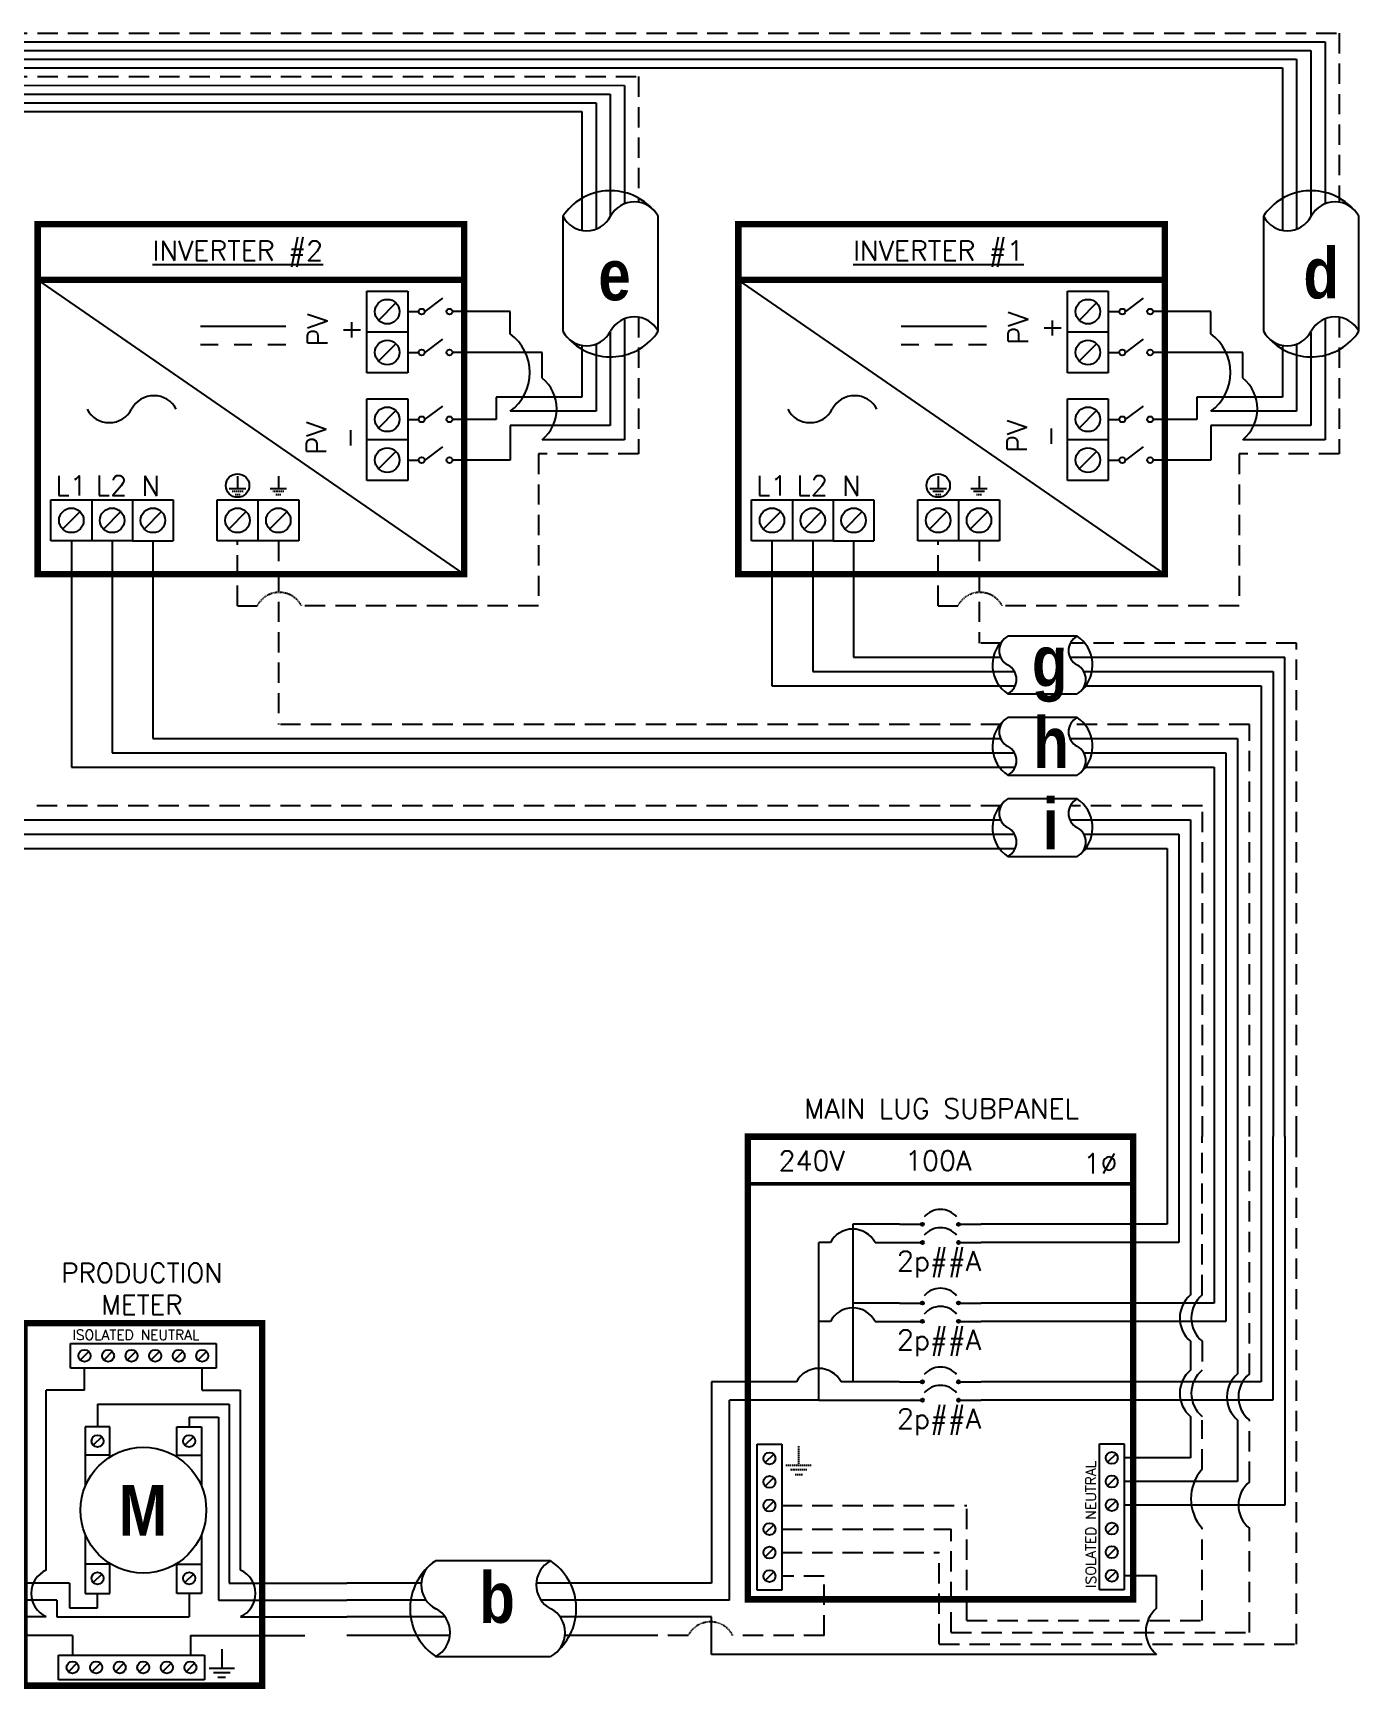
# Model space of a CAD drawing. Header units: feet. Extents: x 8026 to 8796, y 15293 to 15847.
# Drawn here: x 8536.2 to 8781.1, y 15506.4 to 15812.2 of the extents above; entities that cross this region are included whole.
import ezdxf

# ---------------------------------------------------------------- set-up
doc = ezdxf.new("R2010")
doc.units = ezdxf.units.FT
doc.header["$MEASUREMENT"] = 0
doc.linetypes.add('HIDDEN', pattern=[0.375, 0.25, -0.125])
for name, color, linetype in [('ONE LINE BLOCKS', 7, 'Continuous'), ('TABLES', 7, 'Continuous'), ('TEXT', 7, 'Continuous'), ('Z - TITLEBLOCK TXT', 7, 'Continuous')]:
    doc.layers.add(name, color=color, linetype=linetype)
doc.styles.add('ONE LINE TXT', font='techb___.ttf')
doc.styles.get("Standard").update_dxf_attribs({"font": 'simplex.shx'})

# ---------------------------------------------------------------- blocks, each defined once
blk = doc.blocks.new('*U17')
at = {"layer": 'ONE LINE BLOCKS', "linetype": 'Continuous'}
h = blk.add_hatch(color=1, dxfattribs=at)
h.dxf.hatch_style = 1
edge = h.paths.add_edge_path()
edge.add_arc((32.25, -16.19), 0.291, 0, 360)
h = blk.add_hatch(color=1, dxfattribs=at)
h.dxf.hatch_style = 1
edge = h.paths.add_edge_path()
edge.add_arc((38.92, -16.19), 0.291, 0, 360)
h = blk.add_hatch(color=1, dxfattribs=at)
h.dxf.hatch_style = 1
edge = h.paths.add_edge_path()
edge.add_arc((32.25, -19.57), 0.291, 0, 360)
h = blk.add_hatch(color=1, dxfattribs=at)
h.dxf.hatch_style = 1
edge = h.paths.add_edge_path()
edge.add_arc((38.92, -19.57), 0.291, 0, 360)
h = blk.add_hatch(color=1, dxfattribs=at)
h.dxf.hatch_style = 1
edge = h.paths.add_edge_path()
edge.add_arc((32.25, -30.75), 0.291, 0, 360)
h = blk.add_hatch(color=1, dxfattribs=at)
h.dxf.hatch_style = 1
edge = h.paths.add_edge_path()
edge.add_arc((38.92, -30.75), 0.291, 0, 360)
h = blk.add_hatch(color=1, dxfattribs=at)
h.dxf.hatch_style = 1
edge = h.paths.add_edge_path()
edge.add_arc((32.25, -34.13), 0.291, 0, 360)
h = blk.add_hatch(color=1, dxfattribs=at)
h.dxf.hatch_style = 1
edge = h.paths.add_edge_path()
edge.add_arc((38.92, -34.13), 0.291, 0, 360)
h = blk.add_hatch(color=1, dxfattribs=at)
h.dxf.hatch_style = 1
edge = h.paths.add_edge_path()
edge.add_arc((32.25, -45.31), 0.291, 0, 360)
h = blk.add_hatch(color=1, dxfattribs=at)
h.dxf.hatch_style = 1
edge = h.paths.add_edge_path()
edge.add_arc((38.92, -45.31), 0.291, 0, 360)
h = blk.add_hatch(color=1, dxfattribs=at)
h.dxf.hatch_style = 1
edge = h.paths.add_edge_path()
edge.add_arc((32.25, -48.69), 0.291, 0, 360)
h = blk.add_hatch(color=1, dxfattribs=at)
h.dxf.hatch_style = 1
edge = h.paths.add_edge_path()
edge.add_arc((38.92, -48.69), 0.291, 0, 360)
at = {"color": 7, "linetype": 'Continuous'}
for p, q in [((77.44, 0), (77.44, -16.19)), ((86.14, 0), (86.14, -30.75)), ((94.84, 0), (94.84, -45.31)), ((28.05, -16.19), (19.39, -16.19)), ((19.39, -16.19), (19.39, -30.75)), ((77.44, -16.19), (43.12, -16.19)), ((28.05, -30.75), (19.39, -30.75)), ((19.39, -30.75), (19.39, -45.31)), ((86.14, -30.75), (43.12, -30.75)), ((8.98, -45.31), (-6.7, -45.31)), ((-6.7, -45.31), (-6.7, -82.47)), ((28.05, -45.31), (17.22, -45.31)), ((94.84, -45.31), (43.12, -45.31)), ((-6.7, -82.47), (-20.02, -82.47))]:
    blk.add_line(p, q, dxfattribs=at)
at = {"color": 10, "linetype": 'Continuous'}
for p, q in [((79.61, 0), (79.61, -19.57)), ((88.31, 0), (88.31, -34.13)), ((97.01, 0), (97.01, -48.69)), ((13.1, -34.13), (13.1, -19.57)), ((15.27, -19.57), (13.1, -19.57)), ((23.51, -19.57), (28.05, -19.57)), ((79.61, -19.57), (43.12, -19.57)), ((13.1, -48.69), (13.1, -34.13)), ((15.27, -34.13), (13.1, -34.13)), ((23.51, -34.13), (28.05, -34.13)), ((88.31, -34.13), (43.12, -34.13)), ((13.1, -48.69), (-3.41, -48.69)), ((-3.41, -85.65), (-3.41, -48.69)), ((13.1, -48.69), (28.05, -48.69)), ((97.01, -48.69), (43.12, -48.69)), ((-3.41, -85.65), (-20.02, -85.65))]:
    blk.add_line(p, q, dxfattribs=at)
at = {"color": 253, "linetype": 'Continuous'}
for p, q in [((81.79, 0), (81.79, -29.26)), ((90.49, 0), (90.49, -43.82)), ((99.19, 0), (99.19, -68.07)), ((81.79, -37.81), (81.79, -43.14)), ((81.79, -51.7), (81.79, -59.36)), ((90.49, -52.37), (90.49, -63.71)), ((81.79, -59.36), (69.51, -59.36)), ((90.49, -63.71), (69.51, -63.71)), ((99.19, -68.07), (69.51, -68.07)), ((75.52, -81.12), (69.51, -81.12)), ((75.52, -87.14), (75.52, -81.12)), ((-6.7, -88.69), (-20.02, -88.69)), ((-6.7, -95.69), (-6.7, -88.69)), ((75.52, -95.69), (-6.7, -95.69))]:
    blk.add_line(p, q, dxfattribs=at)
at = {"color": 10, "linetype": 'Continuous'}
for centre in [(19.39, -21.73), (19.39, -36.29)]:
    blk.add_arc(centre, 4.65, 27.6639, 152.3361, dxfattribs=at)
at = {"color": 253, "linetype": 'Continuous'}
for centre in [(85.37, -33.53), (85.37, -47.42), (94.07, -48.09), (79.1, -91.41)]:
    blk.add_arc(centre, 5.58, 129.9215, 230.0785, dxfattribs=at)
at = {"color": 7, "linetype": 'Continuous'}
blk.add_arc((13.1, -47.47), 4.65, 27.6639, 152.3361, dxfattribs=at)
at = {"layer": 'ONE LINE BLOCKS', "lineweight": 50}
blk.add_line((0, -8.7), (71.17, -8.7), dxfattribs=at)
at = {"layer": 'ONE LINE BLOCKS', "lineweight": 50, "const_width": 1.19}
blk.add_lwpolyline([(0, -85.47), (0, 0), (71.17, 0), (71.17, -85.47)], close=True, dxfattribs=at)
at = {"layer": 'TEXT', "color": 92, "linetype": 'HIDDEN', "ltscale": 15}
for p, q in [((83.96, -29.26), (83.96, 0)), ((92.66, -43.82), (92.66, 0)), ((101.36, -93.78), (101.36, 0)), ((83.96, -37.81), (83.96, -43.14)), ((83.96, -61.47), (83.96, -52.37)), ((92.66, -63.79), (92.66, -52.37)), ((6.27, -68.14), (40.48, -68.14)), ((40.48, -89.41), (40.48, -68.14)), ((6.27, -72.49), (37.56, -72.49)), ((37.56, -91.6), (37.56, -72.49)), ((83.96, -89.41), (83.96, -72.34)), ((92.66, -91.6), (92.66, -72.34)), ((6.27, -76.84), (35.36, -76.84)), ((35.36, -93.78), (35.36, -76.84)), ((14.11, -81.19), (6.27, -81.19)), ((14.11, -92.13), (14.11, -81.19)), ((37.56, -91.6), (92.66, -91.6)), ((40.48, -89.41), (83.96, -89.41)), ((-11.01, -92.13), (-20.02, -92.13)), ((14.11, -92.13), (-2.77, -92.13)), ((35.36, -93.78), (101.36, -93.78))]:
    blk.add_line(p, q, dxfattribs=at)
at = {"layer": 'TEXT', "color": 92, "linetype": 'HIDDEN', "flags": 128}
for points in [[(9.38, -57.21), (9.38, -60.71)], [(7.04, -60.71), (11.72, -60.71)], [(10.91, -61.58), (7.85, -61.58)], [(10.1, -62.45), (8.66, -62.45)]]:
    blk.add_lwpolyline(points, dxfattribs=at)
at = {"layer": 'TEXT', "color": 92, "linetype": 'Continuous', "ltscale": 4}
for centre, radius, start, end in [((87.43, -33.53), 5.51, 129.059, 230.941), ((87.43, -47.42), 5.51, 129.059, 230.941), ((96.13, -48.09), 5.51, 129.059, 230.941), ((89.87, -66.9), 8.03, 137.3778, 222.6222), ((96.13, -68.07), 5.51, 129.059, 230.941)]:
    blk.add_arc(centre, radius, start, end, dxfattribs=at)
at = {"layer": 'TEXT', "color": 92, "linetype": 'HIDDEN', "ltscale": 0.3}
blk.add_arc((-6.89, -94.29), 4.65, 27.6639, 152.3361, dxfattribs=at)
at = {"layer": 'Z - TITLEBLOCK TXT', "color": 1, "linetype": 'Continuous'}
for p, q in [((1.73, -83.79), (1.73, -56.84)), ((1.73, -56.84), (6.27, -56.84)), ((6.27, -56.84), (6.27, -83.79)), ((64.97, -83.71), (64.97, -56.77)), ((64.97, -56.77), (69.51, -56.77)), ((69.51, -56.77), (69.51, -83.71)), ((6.27, -83.79), (1.73, -83.79)), ((69.51, -83.71), (64.97, -83.71))]:
    blk.add_line(p, q, dxfattribs=at)
at = {"layer": 'Z - TITLEBLOCK TXT', "color": 4, "linetype": 'Continuous'}
for p, q in [((4.79, -58.65), (3.22, -60.22)), ((68.02, -58.58), (66.45, -60.15)), ((4.79, -63), (3.22, -64.57)), ((68.02, -62.93), (66.45, -64.5)), ((68.02, -67.28), (66.45, -68.85)), ((4.79, -67.35), (3.22, -68.92)), ((4.79, -71.7), (3.22, -73.27)), ((68.02, -71.63), (66.45, -73.2)), ((4.79, -76.05), (3.22, -77.62)), ((68.02, -75.98), (66.45, -77.55)), ((4.79, -80.4), (3.22, -81.97)), ((68.02, -80.33), (66.45, -81.9))]:
    blk.add_line(p, q, dxfattribs=at)
at = {"layer": 'Z - TITLEBLOCK TXT', "color": 1, "linetype": 'Continuous', "flags": 128}
for points in [[(28.05, -16.19), (32.25, -16.19)], [(28.05, -16.19), (32.25, -16.19)], [(38.92, -16.19), (43.12, -16.19)], [(28.05, -19.57), (32.25, -19.57)], [(28.05, -19.57), (32.25, -19.57)], [(38.92, -19.57), (43.12, -19.57)], [(28.05, -30.75), (32.25, -30.75)], [(28.05, -30.75), (32.25, -30.75)], [(38.92, -30.75), (43.12, -30.75)], [(28.05, -34.13), (32.25, -34.13)], [(28.05, -34.13), (32.25, -34.13)], [(38.92, -34.13), (43.12, -34.13)], [(28.05, -45.31), (32.25, -45.31)], [(28.05, -45.31), (32.25, -45.31)], [(38.92, -45.31), (43.12, -45.31)], [(28.05, -48.69), (32.25, -48.69)], [(28.05, -48.69), (32.25, -48.69)], [(38.92, -48.69), (43.12, -48.69)]]:
    blk.add_lwpolyline(points, dxfattribs=at)
at = {"layer": 'Z - TITLEBLOCK TXT', "color": 1, "linetype": 'Continuous'}
for centre in [(32.25, -16.19), (38.92, -16.19), (32.25, -19.57), (38.92, -19.57), (32.25, -30.75), (38.92, -30.75), (32.25, -34.13), (38.92, -34.13), (32.25, -45.31), (38.92, -45.31), (32.25, -48.69), (38.92, -48.69)]:
    blk.add_circle(centre, 0.291, dxfattribs=at)
at = {"layer": 'Z - TITLEBLOCK TXT', "color": 4, "linetype": 'Continuous'}
for centre in [(4, -59.44), (67.24, -59.36), (4, -63.79), (67.24, -63.71), (4, -68.14), (67.24, -68.07), (4, -72.49), (67.24, -72.42), (4, -76.84), (67.24, -76.77), (4, -81.19), (67.24, -81.12)]:
    blk.add_circle(centre, 1.11, dxfattribs=at)
at = {"layer": 'Z - TITLEBLOCK TXT', "color": 1, "linetype": 'Continuous'}
for centre in [(35.58, -17.38), (35.58, -20.76), (35.58, -31.94), (35.58, -35.32), (35.58, -46.5), (35.58, -49.88)]:
    blk.add_arc(centre, 3.93, 40.3392, 139.6608, dxfattribs=at)
at = {"layer": 'TABLES', "color": 1, "linetype": 'Continuous'}
for p in [(27.55, -24.8), (27.55, -39.36), (27.55, -53.92)]:
    blk.add_text('2p##A', height=3.658, dxfattribs=at).set_placement(p)
at = {"layer": 'TABLES', "color": 4, "linetype": 'Continuous'}
blk.add_text('ISOLATED NEUTRAL', height=1.8743, rotation=90, dxfattribs=at).set_placement((64.31, -83.35))
at = {"layer": 'TEXT', "color": 1, "attachment_point": 5}
for s, width, gutter_width, insert, char_height in [('MAIN LUG SUBPANEL ', 62.3984, 7.17, (35.78, 5.18), 3.6576), ('240V', 0.1481, 0.75, (11.79, -4.45), 3.658), ('100A', 0.1481, 0.75, (35.17, -4.45), 3.658), ('1∅', 0.1481, 0.75, (65.15, -4.96), 3.658)]:
    blk.add_mtext_dynamic_manual_height_columns(s, width=width, gutter_width=gutter_width, heights=[0], dxfattribs=dict(at, insert=insert, char_height=char_height))
blk = doc.blocks.new('M_METER PAN')
at = {"color": 253, "linetype": 'Continuous'}
for p, q in [((4.735, 8.023), (4.735, 8.748)), ((8.589, 8.023), (8.589, 8.748)), ((4.735, 8.023), (3.483, 8.023)), ((3.483, 2.136), (3.483, 8.023)), ((8.589, 8.023), (9.84, 8.023)), ((9.84, 2.136), (9.84, 8.023)), ((3.483, 0.611), (0, 0.611)), ((9.84, 0.611), (13.323, 0.611))]:
    blk.add_line(p, q, dxfattribs=at)
at = {"color": 7, "linetype": 'Continuous'}
for p, q in [((5.163, 7.563), (5.163, 6.819)), ((5.163, 7.563), (9.474, 7.563)), ((9.474, 7.563), (9.474, 1.711)), ((4.245, 1.711), (0, 1.711)), ((4.245, 1.711), (4.245, 0.898)), ((9.474, 1.711), (13.323, 1.711)), ((5.163, 0.898), (5.163, 1.37)), ((4.245, 0.898), (5.163, 0.898))]:
    blk.add_line(p, q, dxfattribs=at)
at = {"color": 10, "linetype": 'Continuous'}
for p, q in [((8.16, 7.142), (8.16, 6.819)), ((8.16, 7.142), (9.123, 7.142)), ((9.123, 7.142), (9.123, 1.149)), ((3.832, 1.149), (0, 1.149)), ((3.832, 1.149), (3.832, 0.611)), ((8.16, 1.37), (8.16, 0.611)), ((9.123, 1.149), (13.323, 1.149)), ((3.832, 0.611), (8.16, 0.611))]:
    blk.add_line(p, q, dxfattribs=at)
at = {"color": 1, "linetype": 'Continuous'}
for p, q in [((5.565, 5.899), (4.761, 5.899)), ((7.758, 5.899), (8.562, 5.899)), ((5.565, 2.326), (4.761, 2.326)), ((7.758, 2.326), (8.562, 2.326))]:
    blk.add_line(p, q, dxfattribs=at)
at = {"color": 253, "linetype": 'Continuous'}
for centre, start, end in [((3.823, 1.374), 113.9997, 246.0003), ((9.5, 1.374), 293.9997, 66.0003)]:
    blk.add_arc(centre, 0.835, start, end, dxfattribs=at)
at = {"layer": 'ONE LINE BLOCKS', "lineweight": 50, "const_width": 0.21}
blk.add_lwpolyline([(2.772, -1.647), (2.772, 10.216), (10.552, 10.216), (10.552, -1.647)], close=True, dxfattribs=at)
at = {"layer": 'TEXT', "color": 92, "linetype": 'HIDDEN', "ltscale": 15}
for p, q in [((4.347, 0), (0, 0)), ((4.347, 0), (4.347, -0.649)), ((8.201, 0), (8.201, -0.649)), ((8.201, 0), (13.323, 0))]:
    blk.add_line(p, q, dxfattribs=at)
at = {"layer": 'TEXT', "color": 92, "linetype": 'Continuous', "flags": 128}
for points in [[(9.228, -0.457), (9.227, -1.078)], [(8.812, -1.078), (9.642, -1.078)], [(9.498, -1.231), (8.956, -1.231)], [(9.354, -1.385), (9.1, -1.385)]]:
    blk.add_lwpolyline(points, dxfattribs=at)
at = {"layer": 'TEXT', "linetype": 'Continuous'}
blk.add_circle((6.662, 4.095), 2.059, dxfattribs=at)
at = {"layer": 'Z - TITLEBLOCK TXT', "color": 1, "linetype": 'Continuous'}
for p, q in [((4.275, 8.748), (4.275, 9.552)), ((4.275, 9.552), (9.049, 9.552)), ((9.049, 9.552), (9.049, 8.748)), ((9.049, 8.748), (4.275, 8.748)), ((4.761, 6.819), (4.761, 4.888)), ((5.565, 6.819), (4.761, 6.819)), ((5.565, 5.838), (5.565, 6.819)), ((7.758, 5.838), (7.758, 6.819)), ((7.758, 6.819), (8.562, 6.819)), ((8.562, 6.819), (8.562, 4.888)), ((4.761, 3.301), (4.761, 1.37)), ((8.562, 3.301), (8.562, 1.37)), ((5.565, 1.37), (5.565, 2.351)), ((7.758, 1.37), (7.758, 2.351)), ((4.761, 1.37), (5.565, 1.37)), ((8.562, 1.37), (7.758, 1.37)), ((3.887, -1.453), (3.887, -0.649)), ((3.887, -0.649), (8.661, -0.649)), ((8.661, -0.649), (8.661, -1.453)), ((8.661, -1.453), (3.887, -1.453))]:
    blk.add_line(p, q, dxfattribs=at)
at = {"layer": 'Z - TITLEBLOCK TXT', "color": 4, "linetype": 'Continuous'}
for p, q in [((4.874, 9.29), (4.596, 9.011)), ((5.645, 9.29), (5.366, 9.011)), ((6.416, 9.29), (6.137, 9.011)), ((7.186, 9.29), (6.908, 9.011)), ((7.957, 9.29), (7.679, 9.011)), ((8.728, 9.29), (8.449, 9.011)), ((5.303, 6.499), (5.024, 6.22)), ((8.299, 6.499), (8.021, 6.22)), ((5.303, 2.005), (5.024, 1.727)), ((8.299, 2.005), (8.021, 1.727)), ((4.486, -0.912), (4.208, -1.19)), ((5.257, -0.912), (4.978, -1.19)), ((6.028, -0.912), (5.749, -1.19)), ((6.798, -0.912), (6.52, -1.19)), ((7.569, -0.912), (7.291, -1.19)), ((8.34, -0.912), (8.061, -1.19))]:
    blk.add_line(p, q, dxfattribs=at)
for centre in [(4.735, 9.15), (5.506, 9.15), (6.276, 9.15), (7.047, 9.15), (7.818, 9.15), (8.589, 9.15), (5.163, 6.359), (8.16, 6.359), (5.163, 1.866), (8.16, 1.866), (4.347, -1.051), (5.118, -1.051), (5.888, -1.051), (6.659, -1.051), (7.43, -1.051), (8.201, -1.051)]:
    blk.add_circle(centre, 0.197, dxfattribs=at)
at = {"layer": 'TABLES', "color": 4, "linetype": 'Continuous'}
blk.add_text('ISOLATED NEUTRAL', height=0.33207, dxfattribs=at).set_placement((4.339, 9.669))
at = {"layer": 'TEXT', "color": 1, "insert": (6.613, 11.342), "char_height": 0.62775, "attachment_point": 5}
blk.add_mtext_dynamic_manual_height_columns('PRODUCTION METER', width=1.32031, gutter_width=7.17, heights=[0], dxfattribs=at)
at = {"layer": 'Z - TITLEBLOCK TXT', "color": 253, "linetype": 'Continuous', "style": 'ONE LINE TXT'}
blk.add_text('M', height=1.662, dxfattribs=at).set_placement((5.854, 3.259))
blk = doc.blocks.new('*U16')
at = {"color": 0}
blk.add_blockref('M_METER PAN', (0, 0), dxfattribs=at)
blk = doc.blocks.new('*U8')
at = {"color": 7, "linetype": 'Continuous'}
for p, q in [((6.669, 2.433), (2.905, 2.433)), ((2.435, 1.711), (0, 1.711)), ((9.575, 1.711), (6.199, 1.711)), ((2.905, -0.69), (6.669, -0.69))]:
    blk.add_line(p, q, dxfattribs=at)
at = {"color": 10, "linetype": 'Continuous'}
for p, q in [((2.591, 1.149), (0, 1.149)), ((9.575, 1.149), (6.355, 1.149))]:
    blk.add_line(p, q, dxfattribs=at)
at = {"color": 253, "linetype": 'Continuous'}
for p, q in [((3.208, 0.611), (0, 0.611)), ((9.575, 0.611), (6.972, 0.611))]:
    blk.add_line(p, q, dxfattribs=at)
at = {"color": 7, "linetype": 'Continuous'}
for centre, start, end in [((3.942, 0.872), 133.9732, 236.4265), ((5.633, 0.872), 313.9732, 56.4265)]:
    blk.add_arc(centre, 1.874, start, end, dxfattribs=at)
at = {"layer": 'TEXT', "color": 92, "linetype": 'HIDDEN', "ltscale": 15}
for p, q in [((3.373, 0), (0, 0)), ((9.575, 0), (7.137, 0))]:
    blk.add_line(p, q, dxfattribs=at)
at = {"layer": 'Z - TITLEBLOCK TXT', "linetype": 'Continuous'}
for centre, start, end in [((3.315, 1.653), 117.6639, 242.3361), ((7.078, 1.653), 117.6639, 242.3361), ((2.496, 0.091), 297.6639, 62.3361), ((6.26, 0.091), 297.6639, 62.3361)]:
    blk.add_arc(centre, 0.882, start, end, dxfattribs=at)

msp = doc.modelspace()

# ---------------------------------------------------------------- linework, layer by layer
at = {"color": 7, "linetype": 'Continuous'}
for p, q in [((8407.64, 15810.62), (8774.89, 15810.62)), ((8774.89, 15810.62), (8774.89, 15780.7)), ((8407.64, 15807.41), (8769.64, 15807.41)), ((8769.64, 15807.41), (8769.64, 15776.04)), ((8407.64, 15802.59), (8645.46, 15802.58)), ((8645.46, 15802.58), (8645.46, 15780.7)), ((8407.64, 15799.37), (8640.21, 15799.37)), ((8640.21, 15799.37), (8640.21, 15776.04)), ((8634.08, 15778.39), (8634.08, 15757.15)), ((8651.7, 15757.15), (8651.7, 15778.39)), ((8763.51, 15778.39), (8763.51, 15757.15)), ((8781.14, 15757.15), (8781.14, 15778.39)), ((8624.33, 15760.78), (8613.7, 15760.78)), ((8624.33, 15756.67), (8624.33, 15760.78)), ((8645.46, 15759.46), (8645.46, 15737.12)), ((8753.76, 15760.78), (8743.13, 15760.78)), ((8753.76, 15756.67), (8753.76, 15760.78)), ((8774.89, 15759.46), (8774.89, 15737.12)), ((8630.29, 15753.24), (8613.7, 15753.24)), ((8630.29, 15748.52), (8630.29, 15753.24)), ((8640.21, 15754.79), (8640.21, 15742.37)), ((8759.72, 15753.24), (8743.13, 15753.24)), ((8759.72, 15748.52), (8759.72, 15753.24)), ((8769.64, 15754.79), (8769.64, 15742.37)), ((8640.21, 15742.37), (8624.33, 15742.37)), ((8769.64, 15742.37), (8753.76, 15742.37)), ((8645.46, 15737.12), (8630.29, 15737.12)), ((8774.89, 15737.12), (8759.72, 15737.12)), ((8543.29, 15718.45), (8543.29, 15676.64)), ((8672.72, 15718.45), (8672.72, 15691.66)), ((8729.09, 15700.82), (8716.28, 15700.82)), ((8672.72, 15691.66), (8717.65, 15691.66)), ((8730.46, 15691.66), (8763.09, 15691.66)), ((8763.09, 15691.66), (8763.09, 15608.38)), ((8716.28, 15690.19), (8729.09, 15690.19)), ((8729.09, 15685.79), (8716.28, 15685.79)), ((8543.29, 15676.64), (8717.65, 15676.64)), ((8730.46, 15676.64), (8754.39, 15676.64)), ((8754.39, 15676.64), (8754.39, 15608.38)), ((8716.28, 15675.16), (8729.09, 15675.16)), ((8729.09, 15670.77), (8716.28, 15670.77)), ((8525.05, 15661.61), (8717.65, 15661.61)), ((8730.46, 15661.61), (8745.69, 15661.61)), ((8745.69, 15661.61), (8745.69, 15608.38)), ((8716.28, 15660.14), (8729.09, 15660.14))]:
    msp.add_line(p, q, dxfattribs=at)
at = {"color": 253, "linetype": 'Continuous'}
for p, q in [((8407.64, 15809.02), (8772.27, 15809.01)), ((8772.27, 15809.01), (8772.27, 15778.29)), ((8407.64, 15805.8), (8767.02, 15805.8)), ((8767.02, 15805.8), (8767.02, 15775.81)), ((8407.64, 15800.98), (8642.84, 15800.98)), ((8642.84, 15800.98), (8642.84, 15778.29)), ((8407.64, 15797.76), (8637.59, 15797.76)), ((8637.59, 15797.76), (8637.59, 15775.81)), ((8642.84, 15757.04), (8642.84, 15739.75)), ((8772.27, 15757.04), (8772.27, 15739.75)), ((8637.59, 15754.56), (8637.59, 15744.99)), ((8767.02, 15754.56), (8767.02, 15744.99)), ((8637.59, 15744.99), (8621.75, 15744.99)), ((8621.75, 15744.99), (8621.75, 15740.88)), ((8767.02, 15744.99), (8751.19, 15744.99)), ((8751.19, 15744.99), (8751.19, 15740.88)), ((8621.75, 15740.88), (8613.7, 15740.88)), ((8751.19, 15740.88), (8743.13, 15740.88)), ((8642.84, 15739.75), (8624.38, 15739.75)), ((8624.38, 15739.75), (8624.38, 15733.35)), ((8772.27, 15739.75), (8753.81, 15739.75)), ((8753.81, 15739.75), (8753.81, 15733.35)), ((8624.38, 15733.35), (8613.7, 15733.35)), ((8753.81, 15733.35), (8743.13, 15733.35)), ((8558.36, 15718.45), (8558.36, 15681.9)), ((8687.79, 15718.45), (8687.79, 15696.92)), ((8687.79, 15696.92), (8714.94, 15696.92)), ((8727.76, 15696.92), (8767.44, 15696.92)), ((8767.44, 15608.38), (8767.44, 15696.92)), ((8558.36, 15681.9), (8714.94, 15681.9)), ((8727.76, 15681.9), (8758.74, 15681.9)), ((8758.74, 15681.9), (8758.74, 15608.38)), ((8532.33, 15666.87), (8714.94, 15666.87)), ((8727.76, 15666.87), (8750.04, 15666.87)), ((8750.04, 15666.87), (8750.04, 15608.38))]:
    msp.add_line(p, q, dxfattribs=at)
at = {"color": 10, "linetype": 'Continuous'}
for p, q in [((8550.82, 15718.45), (8550.82, 15679.27)), ((8680.25, 15718.45), (8680.25, 15694.29)), ((8680.25, 15694.29), (8717.52, 15694.29)), ((8730.33, 15694.29), (8765.27, 15694.29)), ((8765.27, 15694.29), (8765.27, 15608.38)), ((8550.82, 15679.27), (8717.52, 15679.27)), ((8730.33, 15679.27), (8756.57, 15679.27)), ((8756.57, 15679.27), (8756.57, 15608.38)), ((8528.27, 15664.24), (8717.52, 15664.24)), ((8730.33, 15664.24), (8747.87, 15664.24)), ((8747.87, 15664.24), (8747.87, 15608.38))]:
    msp.add_line(p, q, dxfattribs=at)
at = {"color": 7, "linetype": 'Continuous'}
for centre, radius, start, end in [((8642.89, 15772.54), 10.58, 43.9732, 146.4265), ((8772.32, 15772.54), 10.58, 43.9732, 146.4265), ((8642.89, 15763), 10.58, 223.9732, 326.4265), ((8772.32, 15763), 10.58, 223.9732, 326.4265), ((8725.57, 15695.5), 6.38, 313.9732, 56.4265), ((8719.81, 15695.5), 6.38, 133.9732, 236.4265), ((8725.57, 15680.48), 6.38, 313.9732, 56.4265), ((8719.81, 15680.48), 6.38, 133.9732, 236.4265), ((8719.81, 15665.45), 6.38, 133.9732, 236.4265), ((8725.57, 15665.45), 6.38, 313.9732, 56.4265)]:
    msp.add_arc(centre, radius, start, end, dxfattribs=at)
at = {"layer": 'ONE LINE BLOCKS', "lineweight": 50, "const_width": 1.19}
for points in [[(8537.07, 15712.29), (8537.07, 15776.94), (8615.84, 15776.94), (8615.84, 15712.29)], [(8537.07, 15766.66), (8537.07, 15776.94), (8615.84, 15776.94), (8615.84, 15766.66)], [(8666.5, 15712.29), (8666.5, 15776.94), (8745.27, 15776.94), (8745.27, 15712.29)], [(8666.5, 15766.66), (8666.5, 15776.94), (8745.27, 15776.94), (8745.27, 15766.66)]]:
    msp.add_lwpolyline(points, close=True, dxfattribs=at)
at = {"layer": 'TEXT', "color": 92, "linetype": 'HIDDEN', "ltscale": 15}
for p, q in [((8407.64, 15812.23), (8777.51, 15812.23)), ((8777.51, 15812.23), (8777.51, 15780.99)), ((8407.64, 15804.19), (8648.08, 15804.19)), ((8648.08, 15804.19), (8648.08, 15780.99)), ((8648.08, 15759.75), (8648.08, 15734.5)), ((8777.51, 15759.75), (8777.51, 15734.5)), ((8648.08, 15734.5), (8629.57, 15734.5)), ((8629.57, 15734.5), (8629.57, 15706.42)), ((8777.51, 15734.5), (8759, 15734.5)), ((8759, 15734.5), (8759, 15706.42)), ((8573.99, 15706.42), (8573.99, 15718.45)), ((8581.53, 15718.45), (8581.53, 15684.53)), ((8703.42, 15706.42), (8703.42, 15718.45)), ((8710.96, 15718.45), (8710.96, 15699.55)), ((8573.99, 15706.42), (8577.59, 15706.42)), ((8629.57, 15706.42), (8585.83, 15706.42)), ((8703.42, 15706.42), (8707.03, 15706.42)), ((8759, 15706.42), (8715.26, 15706.42)), ((8715.02, 15699.55), (8710.96, 15699.55)), ((8769.62, 15699.55), (8727.83, 15699.55)), ((8769.62, 15608.38), (8769.62, 15699.55)), ((8715.02, 15684.53), (8581.53, 15684.53)), ((8760.92, 15684.53), (8727.83, 15684.53)), ((8760.92, 15608.38), (8760.92, 15684.53)), ((8715.02, 15669.5), (8535.97, 15669.5)), ((8752.22, 15669.5), (8727.83, 15669.5)), ((8752.22, 15608.38), (8752.22, 15669.5))]:
    msp.add_line(p, q, dxfattribs=at)
at = {"layer": 'TEXT', "color": 92, "linetype": 'Continuous', "flags": 128}
for points in [[(8572.46, 15728.1), (8575.53, 15728.1)], [(8573.99, 15730.4), (8573.99, 15728.1)], [(8579.99, 15728.1), (8583.06, 15728.1)], [(8581.53, 15730.4), (8581.53, 15728.1)], [(8701.89, 15728.1), (8704.96, 15728.1)], [(8703.43, 15730.4), (8703.42, 15728.1)], [(8709.42, 15728.1), (8712.49, 15728.1)], [(8710.96, 15730.4), (8710.96, 15728.1)], [(8704.43, 15727.53), (8702.42, 15727.53)], [(8711.96, 15727.53), (8709.95, 15727.53)]]:
    msp.add_lwpolyline(points, dxfattribs=at)
at = {"layer": 'TEXT', "color": 92, "linetype": 'HIDDEN', "flags": 128}
for points in [[(8575, 15727.53), (8572.99, 15727.53)], [(8574.46, 15726.96), (8573.52, 15726.96)], [(8582.53, 15727.53), (8580.52, 15727.53)], [(8582, 15726.96), (8581.06, 15726.96)], [(8703.89, 15726.96), (8702.95, 15726.96)], [(8711.43, 15726.96), (8710.49, 15726.96)]]:
    msp.add_lwpolyline(points, dxfattribs=at)
at = {"layer": 'TEXT', "color": 92, "linetype": 'Continuous'}
for centre in [(8573.99, 15728.65), (8703.42, 15728.65)]:
    msp.add_circle(centre, 2.17, dxfattribs=at)
at = {"layer": 'TEXT', "color": 92, "linetype": 'HIDDEN', "ltscale": 0.3}
for centre in [(8581.71, 15704.26), (8711.15, 15704.26)]:
    msp.add_arc(centre, 4.65, 27.6639, 152.3361, dxfattribs=at)
at = {"layer": 'Z - TITLEBLOCK TXT', "color": 7, "linetype": 'Continuous'}
for p, q in [((8615.84, 15712.29), (8537.07, 15766.66)), ((8745.27, 15712.29), (8666.5, 15766.66)), ((8582.89, 15758.05), (8567.13, 15758.05)), ((8712.32, 15758.05), (8696.56, 15758.05)), ((8570.42, 15754.64), (8567.13, 15754.64)), ((8576.66, 15754.64), (8573.36, 15754.64)), ((8582.89, 15754.64), (8579.6, 15754.64)), ((8699.85, 15754.64), (8696.56, 15754.64)), ((8706.09, 15754.64), (8702.79, 15754.64)), ((8712.32, 15754.64), (8709.03, 15754.64))]:
    msp.add_line(p, q, dxfattribs=at)
at = {"layer": 'Z - TITLEBLOCK TXT', "color": 1, "linetype": 'Continuous'}
for p, q in [((8597.89, 15749.48), (8597.89, 15764.55)), ((8597.89, 15764.55), (8605.42, 15764.55)), ((8597.89, 15749.48), (8597.89, 15764.55)), ((8605.42, 15764.55), (8605.42, 15749.48)), ((8605.42, 15764.55), (8605.42, 15757.01)), ((8611.85, 15763.24), (8608.59, 15760.8)), ((8727.32, 15749.48), (8727.32, 15764.55)), ((8727.32, 15764.55), (8734.85, 15764.55)), ((8727.32, 15749.48), (8727.32, 15764.55)), ((8734.85, 15764.55), (8734.85, 15749.48)), ((8734.85, 15764.55), (8734.85, 15757.01)), ((8741.28, 15763.24), (8738.02, 15760.8)), ((8605.42, 15760.78), (8607.46, 15760.78)), ((8734.85, 15760.78), (8736.89, 15760.78)), ((8605.42, 15757.01), (8597.89, 15757.01)), ((8611.85, 15755.71), (8608.59, 15753.26)), ((8734.85, 15757.01), (8727.32, 15757.01)), ((8741.28, 15755.71), (8738.02, 15753.26)), ((8605.42, 15753.24), (8607.46, 15753.24)), ((8734.85, 15753.24), (8736.89, 15753.24)), ((8605.42, 15749.48), (8597.89, 15749.48)), ((8734.85, 15749.48), (8727.32, 15749.48)), ((8597.89, 15729.58), (8597.89, 15744.65)), ((8597.89, 15744.65), (8605.42, 15744.65)), ((8605.42, 15744.65), (8605.42, 15737.12)), ((8611.85, 15743.34), (8608.59, 15740.9)), ((8727.32, 15729.58), (8727.32, 15744.65)), ((8727.32, 15744.65), (8734.85, 15744.65)), ((8734.85, 15744.65), (8734.85, 15737.12)), ((8741.28, 15743.34), (8738.02, 15740.9)), ((8605.42, 15740.88), (8607.46, 15740.88)), ((8734.85, 15740.88), (8736.89, 15740.88)), ((8605.42, 15737.12), (8597.89, 15737.12)), ((8605.42, 15737.12), (8605.42, 15729.58)), ((8734.85, 15737.12), (8727.32, 15737.12)), ((8734.85, 15737.12), (8734.85, 15729.58)), ((8611.85, 15735.81), (8608.59, 15733.37)), ((8741.28, 15735.81), (8738.02, 15733.37)), ((8605.42, 15733.35), (8607.46, 15733.35)), ((8734.85, 15733.35), (8736.89, 15733.35)), ((8605.42, 15729.58), (8597.89, 15729.58)), ((8734.85, 15729.58), (8727.32, 15729.58)), ((8539.52, 15725.99), (8554.59, 15725.99)), ((8539.52, 15718.45), (8539.52, 15725.99)), ((8539.52, 15725.99), (8547.05, 15725.99)), ((8547.05, 15725.99), (8547.05, 15718.45)), ((8554.59, 15725.99), (8554.59, 15718.45)), ((8554.59, 15725.99), (8562.12, 15725.99)), ((8562.12, 15725.99), (8562.12, 15718.45)), ((8570.23, 15725.99), (8585.3, 15725.99)), ((8570.23, 15718.45), (8570.23, 15725.99)), ((8570.23, 15725.99), (8577.76, 15725.99)), ((8577.76, 15725.99), (8577.76, 15718.45)), ((8585.3, 15725.99), (8585.3, 15718.45)), ((8668.95, 15725.99), (8684.02, 15725.99)), ((8668.95, 15718.45), (8668.95, 15725.99)), ((8668.95, 15725.99), (8676.49, 15725.99)), ((8676.49, 15725.99), (8676.49, 15718.45)), ((8684.02, 15725.99), (8684.02, 15718.45)), ((8684.02, 15725.99), (8691.55, 15725.99)), ((8691.55, 15725.99), (8691.55, 15718.45)), ((8699.66, 15725.99), (8714.73, 15725.99)), ((8699.66, 15718.45), (8699.66, 15725.99)), ((8699.66, 15725.99), (8707.19, 15725.99)), ((8707.19, 15725.99), (8707.19, 15718.45)), ((8714.73, 15725.99), (8714.73, 15718.45)), ((8554.59, 15718.45), (8539.52, 15718.45)), ((8554.59, 15718.45), (8562.12, 15718.45)), ((8585.3, 15718.45), (8570.23, 15718.45)), ((8684.02, 15718.45), (8668.95, 15718.45)), ((8684.02, 15718.45), (8691.55, 15718.45)), ((8714.73, 15718.45), (8699.66, 15718.45))]:
    msp.add_line(p, q, dxfattribs=at)
at = {"layer": 'Z - TITLEBLOCK TXT', "color": 4, "linetype": 'Continuous'}
for p, q in [((8603.26, 15762.39), (8600.05, 15759.17)), ((8732.69, 15762.39), (8729.48, 15759.17)), ((8603.26, 15754.85), (8600.05, 15751.64)), ((8732.69, 15754.85), (8729.48, 15751.64)), ((8603.26, 15742.49), (8600.05, 15739.28)), ((8732.69, 15742.49), (8729.48, 15739.28)), ((8603.26, 15734.96), (8600.05, 15731.74)), ((8732.69, 15734.96), (8729.48, 15731.74)), ((8544.89, 15723.83), (8541.68, 15720.62)), ((8552.43, 15723.83), (8549.21, 15720.62)), ((8559.96, 15723.83), (8556.75, 15720.62)), ((8575.6, 15723.83), (8572.39, 15720.62)), ((8583.14, 15723.83), (8579.92, 15720.62)), ((8674.33, 15723.83), (8671.11, 15720.62)), ((8681.86, 15723.83), (8678.65, 15720.62)), ((8689.39, 15723.83), (8686.18, 15720.62)), ((8705.03, 15723.83), (8701.82, 15720.62)), ((8712.57, 15723.83), (8709.35, 15720.62))]:
    msp.add_line(p, q, dxfattribs=at)
for centre in [(8601.65, 15760.78), (8731.08, 15760.78), (8601.65, 15753.24), (8731.08, 15753.24), (8601.65, 15740.88), (8731.08, 15740.88), (8601.65, 15733.35), (8731.08, 15733.35), (8543.29, 15722.22), (8550.82, 15722.22), (8558.36, 15722.22), (8573.99, 15722.22), (8581.53, 15722.22), (8672.72, 15722.22), (8680.25, 15722.22), (8687.79, 15722.22), (8703.42, 15722.22), (8710.96, 15722.22)]:
    msp.add_circle(centre, 2.27, dxfattribs=at)
at = {"layer": 'Z - TITLEBLOCK TXT', "color": 1, "linetype": 'Continuous'}
for centre in [(8608, 15760.78), (8613.16, 15760.78), (8737.43, 15760.78), (8742.59, 15760.78), (8608, 15753.24), (8613.16, 15753.24), (8737.43, 15753.24), (8742.59, 15753.24), (8608, 15740.88), (8613.16, 15740.88), (8737.43, 15740.88), (8742.59, 15740.88), (8608, 15733.35), (8613.16, 15733.35), (8737.43, 15733.35), (8742.59, 15733.35)]:
    msp.add_circle(centre, 0.541, dxfattribs=at)
at = {"layer": 'Z - TITLEBLOCK TXT', "linetype": 'Continuous'}
for centre, radius, start, end in [((8647.3, 15776.08), 4.98, 27.6639, 152.3361), ((8776.73, 15776.08), 4.98, 27.6639, 152.3361), ((8638.48, 15780.7), 4.98, 207.6639, 332.3361), ((8767.91, 15780.7), 4.98, 207.6639, 332.3361), ((8647.3, 15754.84), 4.98, 27.6639, 152.3361), ((8776.73, 15754.84), 4.98, 27.6639, 152.3361), ((8619.2, 15749.52), 8.8, 305.6505, 54.3495), ((8638.48, 15759.46), 4.98, 207.6639, 332.3361), ((8748.63, 15749.52), 8.8, 305.6505, 54.3495), ((8767.91, 15759.46), 4.98, 207.6639, 332.3361), ((8625.52, 15742.82), 7.43, 309.9338, 50.0662), ((8754.95, 15742.82), 7.43, 309.9338, 50.0662), ((8558.54, 15740.6), 4.65, 27.6639, 152.3361), ((8687.97, 15740.6), 4.65, 27.6639, 152.3361), ((8550.3, 15744.92), 4.65, 207.6639, 332.3361), ((8679.74, 15744.92), 4.65, 207.6639, 332.3361), ((8717.68, 15698.16), 3, 117.6639, 242.3361), ((8730.49, 15698.16), 3, 117.6639, 242.3361), ((8714.89, 15692.84), 3, 297.6639, 62.3361), ((8727.7, 15692.84), 3, 297.6639, 62.3361), ((8717.68, 15683.14), 3, 117.6639, 242.3361), ((8730.49, 15683.14), 3, 117.6639, 242.3361), ((8714.89, 15677.82), 3, 297.6639, 62.3361), ((8727.7, 15677.82), 3, 297.6639, 62.3361), ((8717.68, 15668.11), 3, 117.6639, 242.3361), ((8730.49, 15668.11), 3, 117.6639, 242.3361), ((8714.89, 15662.8), 3, 297.6639, 62.3361), ((8727.7, 15662.8), 3, 297.6639, 62.3361)]:
    msp.add_arc(centre, radius, start, end, dxfattribs=at)

# ---------------------------------------------------------------- block references
msp.add_blockref('*U17', (8668.25, 15608.38))
at = {"color": 155, "true_color": 0x647190, "xscale": 5.644441731736358, "yscale": 5.644441731736358, "zscale": 5.644441731736358}
for name, p in [('*U16', (8518.99, 15516.25)), ('*U8', (8594.19, 15516.25))]:
    msp.add_blockref(name, p, dxfattribs=at)

# ---------------------------------------------------------------- texts
at = {"layer": 'TABLES', "color": 1, "linetype": 'Continuous'}
for s, p in [('%%UINVERTER #2', (8558.28, 15770.21)), ('%%UINVERTER #1', (8687.71, 15770.21))]:
    msp.add_text(s, height=3.6576, dxfattribs=at).set_placement(p)
at = {"layer": 'TEXT', "color": 1, "char_height": 3.658, "attachment_point": 5, "rotation": 90}
for s, width, insert in [('PV +', 2.8378, (8591.81, 15757.42)), ('PV +', 2.8378, (8721.24, 15757.76)), ('PV -', 2.8013, (8591.59, 15737.45)), ('PV -', 2.8013, (8721.02, 15737.78))]:
    msp.add_mtext_dynamic_manual_height_columns(s, width=width, gutter_width=0.75, heights=[0], dxfattribs=dict(at, insert=insert))
at = {"layer": 'TEXT', "color": 1, "attachment_point": 5}
for s, insert, char_height in [('L1', (8543.23, 15728.63), 3.658), ('L2', (8550.69, 15728.66), 3.658), ('N', (8557.94, 15728.6), 3.66), ('L1', (8672.66, 15728.63), 3.658), ('L2', (8680.12, 15728.66), 3.658), ('N', (8687.37, 15728.6), 3.66)]:
    msp.add_mtext_dynamic_manual_height_columns(s, width=0.1481, gutter_width=0.75, heights=[0], dxfattribs=dict(at, insert=insert, char_height=char_height))
at = {"layer": 'Z - TITLEBLOCK TXT', "color": 1, "linetype": 'Continuous', "char_height": 9.3833, "attachment_point": 1, "style": 'ONE LINE TXT'}
for s, insert in [('{\\W1;\\C256;d}', (8770.89, 15772.6)), ('{\\W1;\\C256;e}', (8640.64, 15772.26)), ('{\\W1;\\C256;g}', (8720.74, 15700.89)), ('{\\W1;\\C256;h}', (8720.98, 15685.86)), ('{\\W1;\\C256;i}', (8722.7, 15670.84)), ('{\\W1;\\C256;b}', (8618.65, 15527.94))]:
    msp.add_mtext_dynamic_manual_height_columns(s, width=0.1385, gutter_width=2.13, heights=[0], dxfattribs=dict(at, insert=insert))

doc.saveas('drawing.dxf')
